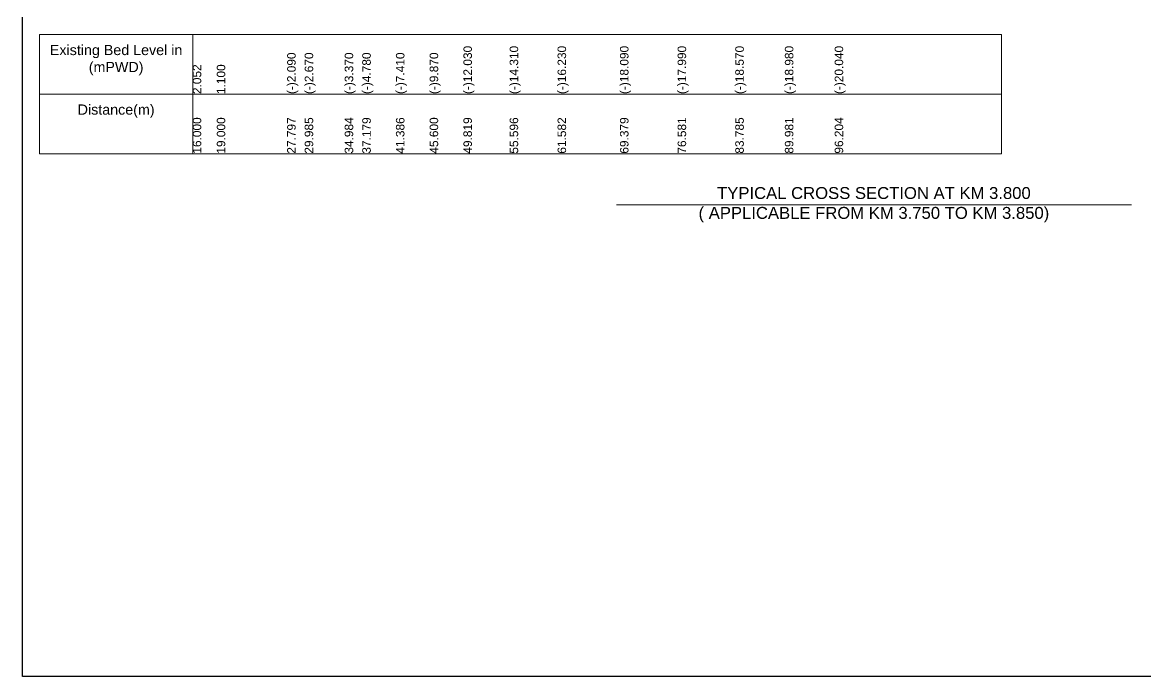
# Model space of a CAD drawing. Header units: inches. Extents: x 89000 to 1304432, y -10828 to 220529.
# Drawn here: x 761460 to 768055, y 172130 to 175971 of the extents above; entities that cross this region are included whole.
import ezdxf

# ---------------------------------------------------------------- set-up
doc = ezdxf.new("R2010")
doc.units = ezdxf.units.IN
doc.header["$LTSCALE"] = 7
doc.header["$MEASUREMENT"] = 0
for name, color, linetype, lineweight in [('Cross section Data Border', 7, 'Continuous', 9), ('Cross Section Labels', 7, 'Continuous', 9), ('Long Section Labels', 7, 'Continuous', 9)]:
    doc.layers.add(name, color=color, linetype=linetype, lineweight=lineweight)
doc.styles.get("Standard").update_dxf_attribs({"font": 'arial.ttf'})

msp = doc.modelspace()

# ---------------------------------------------------------------- linework, layer by layer
msp.add_lwpolyline([(761459.68143, 179200.63194), (771459.68143, 179200.63194), (771459.68143, 172129.63194), (761459.68143, 172129.63194)], close=True)
at = {"layer": 'Cross section Data Border'}
msp.add_lwpolyline([(761559.68143, 175900.63194), (767209.17334, 175900.63194), (767209.17334, 175200.63194), (761559.68143, 175200.63194)], close=True, dxfattribs=at)
for points in [[(762459.68143, 175900.63194), (762459.68143, 175200.63194)], [(761559.68143, 175550.63194), (767209.17334, 175550.63194)]]:
    msp.add_lwpolyline(points, dxfattribs=at)
at = {"layer": 'Cross Section Labels'}
msp.add_lwpolyline([(764947.68143, 174900.63194), (766459.68143, 174900.63194), (767971.68143, 174900.63194)], dxfattribs=at)

# ---------------------------------------------------------------- texts
at = {"layer": 'Cross section Data Border', "char_height": 60, "width": 800, "attachment_point": 5}
for s, insert in [('Existing Bed Level in (mPWD)', (762009.68143, 175750.63194)), ('Distance(m)', (762009.68143, 175450.63194))]:
    msp.add_mtext(s, dxfattribs=dict(at, insert=insert))
at = {"layer": 'Cross Section Labels', "insert": (766459.68143, 174900.63194), "char_height": 70, "attachment_point": 5}
msp.add_mtext('TYPICAL CROSS SECTION AT KM 3.800^J( APPLICABLE FROM KM 3.750 TO KM 3.850)', dxfattribs=at)
at = {"layer": 'Long Section Labels', "char_height": 50, "attachment_point": 1, "rotation": 90}
for s, insert in [('(-)12.030', (764049.17047, 175550.63194)), ('(-)14.310', (764320.71846, 175550.63194)), ('(-)16.230', (764602.04352, 175550.63194)), ('(-)18.090', (764968.51648, 175550.63194)), ('(-)17.990', (765307.01571, 175550.63194)), ('(-)18.570', (765645.58764, 175550.63194)), ('(-)18.980', (765936.7925, 175550.63194)), ('(-)20.040', (766229.27335, 175550.63194)), ('(-)2.090', (763014.13056, 175550.63194)), ('(-)2.670', (763116.97448, 175550.63194)), ('(-)3.370', (763351.93547, 175550.63194)), ('(-)4.780', (763455.1244, 175550.63194)), ('(-)7.410', (763652.85604, 175550.63194)), ('(-)9.870', (763850.89761, 175550.63194)), ('2.052', (762459.68143, 175550.63194)), ('1.100', (762600.67932, 175550.63194)), ('16.000', (762459.68143, 175200.63194)), ('19.000', (762600.67932, 175200.63194)), ('27.797', (763014.13056, 175200.63194)), ('29.985', (763116.97448, 175200.63194)), ('34.984', (763351.93547, 175200.63194)), ('37.179', (763455.1244, 175200.63194)), ('41.386', (763652.85604, 175200.63194)), ('45.600', (763850.89761, 175200.63194)), ('49.819', (764049.17047, 175200.63194)), ('55.596', (764320.71846, 175200.63194)), ('61.582', (764602.04352, 175200.63194)), ('69.379', (764968.51648, 175200.63194)), ('76.581', (765307.01571, 175200.63194)), ('83.785', (765645.58764, 175200.63194)), ('89.981', (765936.7925, 175200.63194)), ('96.204', (766229.27335, 175200.63194))]:
    msp.add_mtext(s, dxfattribs=dict(at, insert=insert))

doc.saveas('drawing.dxf')
